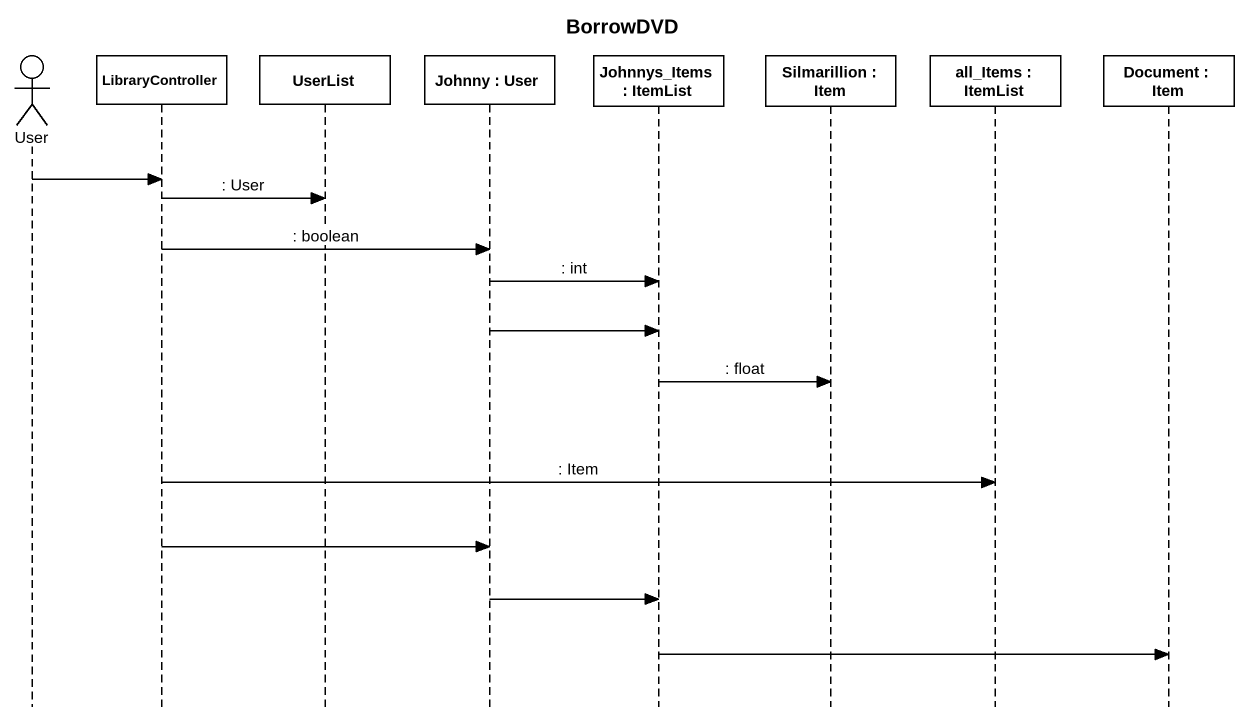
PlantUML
@startuml
title BorrowDVD
hide footbox
actor User
participant LibraryController
participant UserList
participant "Johnny : User" as Johnny
participant "Johnnys_Items : ItemList" as Johnnys_Items
participant "Silmarillion : Item" as Silmarillion
participant "all_Items : ItemList" as all_Items
participant "Document : Item" as Document

User -> LibraryController
LibraryController -> UserList : : User
LibraryController -> Johnny : : boolean
Johnny -> Johnnys_Items : : int
Johnny -> Johnnys_Items
Johnnys_Items -> Silmarillion : : float
LibraryController -> all_Items : : Item
LibraryController -> Johnny
Johnny -> Johnnys_Items
Johnnys_Items -> Document
@enduml
